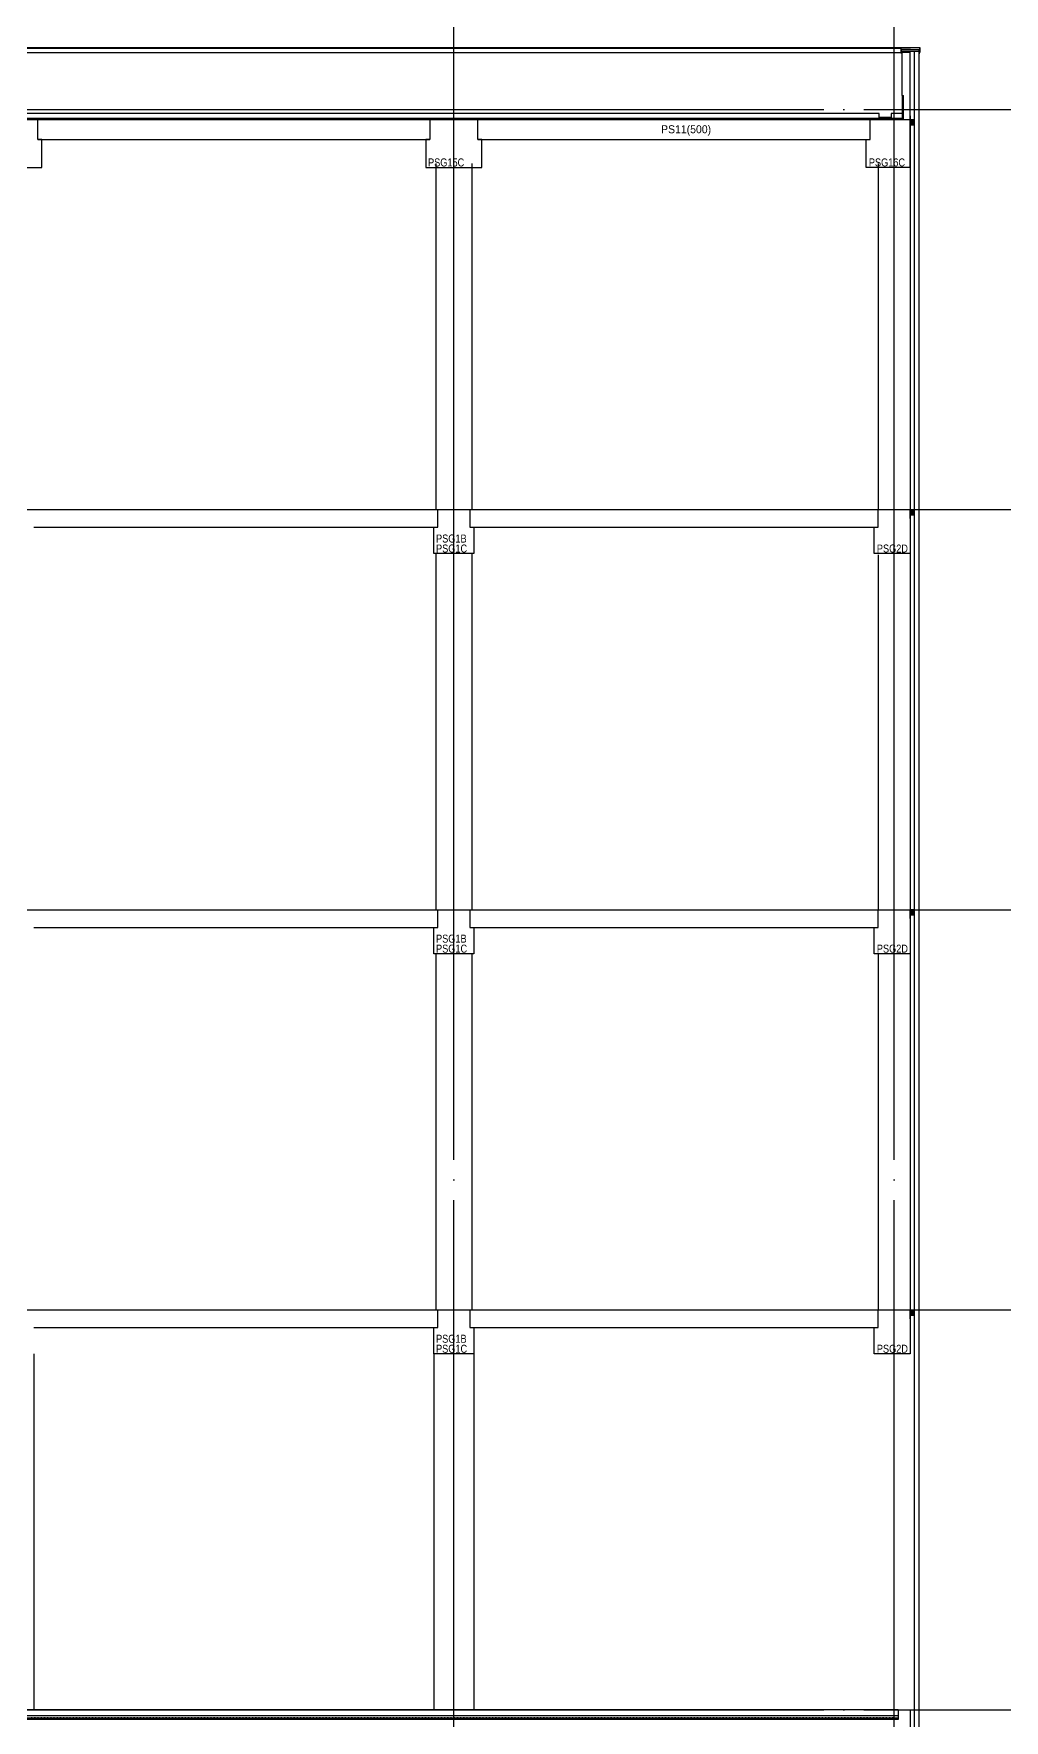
# Model space of a CAD drawing. Header units: millimetres. Extents: x 4754612 to 5801174, y 2368242 to 2777223.
# Drawn here: x 5095163 to 5119417, y 2577492 to 2619644 of the extents above; entities that cross this region are included whole.
import ezdxf
from ezdxf.enums import TextEntityAlignment as Align

# ---------------------------------------------------------------- set-up
doc = ezdxf.new("R2010")
doc.units = ezdxf.units.MM
doc.header["$LTSCALE"] = 1000
doc.linetypes.add('CEN', pattern=[6.2, 6, -0.1, 0, -0.1])
doc.linetypes.add('HIDDEN', pattern=[2, 1, -1])
doc.layers.get('DEFPOINTS').update_dxf_attribs({"color": 151})
for name, color, linetype in [('A-ELE-8', 8, 'Continuous'), ('A-FIN-4', 9, 'Continuous'), ('A-FIN-5', 8, 'Continuous'), ('A-HAT-251', 251, 'Continuous'), ('A-중심선', 10, 'CEN'), ('CON', 2, 'Continuous'), ('ELE-2', 4, 'Continuous'), ('ELE-3', 6, 'Continuous'), ('ELE06', 6, 'Continuous'), ('FIN-1', 9, 'Continuous'), ('HAT-252', 252, 'Continuous'), ('OHD', 7, 'Continuous'), ('PIR판넬', 4, 'Continuous'), ('Xref_SEC$0$A-STL', 6, 'Continuous'), ('판넬_PIR 우레탄', 4, 'Continuous')]:
    doc.layers.add(name, color=color, linetype=linetype)
doc.layers.add('Guide-line', color=151, linetype='Continuous', plot=False)
doc.styles.add('A.NARROW', font='ARIALN.TTF')
doc.styles.add('돋움', font='')
doc.styles.get('돋움').set_extended_font_data('Dotum')

# ---------------------------------------------------------------- blocks, each defined once
blk = doc.blocks.new('*U33')
at = {"layer": 'A-HAT-251'}
for points in [[(129751, 0), (129723, 0), (129711, 45), (129683, 45), (129671, 0)], [(129831, 0), (129803, 0), (129791, 45), (129763, 45), (129751, 0)], [(129911, 0), (129883, 0), (129871, 45), (129843, 45), (129831, 0)], [(129991, 0), (129963, 0), (129951, 45), (129923, 45), (129911, 0)], [(130071, 0), (130043, 0), (130031, 45), (130003, 45), (129991, 0)], [(130151, 0), (130123, 0), (130111, 45), (130083, 45), (130071, 0)], [(130231, 0), (130203, 0), (130191, 45), (130163, 45), (130151, 0)], [(130311, 0), (130283, 0), (130271, 45), (130243, 45), (130231, 0)], [(130391, 0), (130363, 0), (130351, 45), (130323, 45), (130311, 0)], [(130471, 0), (130443, 0), (130431, 45), (130403, 45), (130391, 0)], [(130551, 0), (130523, 0), (130511, 45), (130483, 45), (130471, 0)], [(130631, 0), (130603, 0), (130591, 45), (130563, 45), (130551, 0)], [(130711, 0), (130683, 0), (130671, 45), (130643, 45), (130631, 0)], [(130791, 0), (130763, 0), (130751, 45), (130723, 45), (130711, 0)], [(130871, 0), (130843, 0), (130831, 45), (130803, 45), (130791, 0)], [(130951, 0), (130923, 0), (130911, 45), (130883, 45), (130871, 0)], [(131031, 0), (131003, 0), (130991, 45), (130963, 45), (130951, 0)], [(131111, 0), (131083, 0), (131071, 45), (131043, 45), (131031, 0)], [(131191, 0), (131163, 0), (131151, 45), (131123, 45), (131111, 0)], [(131271, 0), (131243, 0), (131231, 45), (131203, 45), (131191, 0)], [(131351, 0), (131323, 0), (131311, 45), (131283, 45), (131271, 0)], [(131431, 0), (131403, 0), (131391, 45), (131363, 45), (131351, 0)], [(131511, 0), (131483, 0), (131471, 45), (131443, 45), (131431, 0)], [(131591, 0), (131563, 0), (131551, 45), (131523, 45), (131511, 0)], [(131671, 0), (131643, 0), (131631, 45), (131603, 45), (131591, 0)], [(131751, 0), (131723, 0), (131711, 45), (131683, 45), (131671, 0)], [(131831, 0), (131803, 0), (131791, 45), (131763, 45), (131751, 0)], [(131911, 0), (131883, 0), (131871, 45), (131843, 45), (131831, 0)], [(131991, 0), (131963, 0), (131951, 45), (131923, 45), (131911, 0)], [(132071, 0), (132043, 0), (132031, 45), (132003, 45), (131991, 0)], [(132151, 0), (132123, 0), (132111, 45), (132083, 45), (132071, 0)], [(132231, 0), (132203, 0), (132191, 45), (132163, 45), (132151, 0)], [(132311, 0), (132283, 0), (132271, 45), (132243, 45), (132231, 0)], [(132391, 0), (132363, 0), (132351, 45), (132323, 45), (132311, 0)], [(132471, 0), (132443, 0), (132431, 45), (132403, 45), (132391, 0)], [(132551, 0), (132523, 0), (132511, 45), (132483, 45), (132471, 0)], [(132631, 0), (132603, 0), (132591, 45), (132563, 45), (132551, 0)], [(132711, 0), (132683, 0), (132671, 45), (132643, 45), (132631, 0)], [(132791, 0), (132763, 0), (132751, 45), (132723, 45), (132711, 0)], [(132871, 0), (132843, 0), (132831, 45), (132803, 45), (132791, 0)], [(132951, 0), (132923, 0), (132911, 45), (132883, 45), (132871, 0)], [(133031, 0), (133003, 0), (132991, 45), (132963, 45), (132951, 0)], [(133111, 0), (133083, 0), (133071, 45), (133043, 45), (133031, 0)], [(133191, 0), (133163, 0), (133151, 45), (133123, 45), (133111, 0)], [(133271, 0), (133243, 0), (133231, 45), (133203, 45), (133191, 0)], [(133351, 0), (133323, 0), (133311, 45), (133283, 45), (133271, 0)], [(133431, 0), (133403, 0), (133391, 45), (133363, 45), (133351, 0)], [(133511, 0), (133483, 0), (133471, 45), (133443, 45), (133431, 0)], [(133591, 0), (133563, 0), (133551, 45), (133523, 45), (133511, 0)], [(133671, 0), (133643, 0), (133631, 45), (133603, 45), (133591, 0)], [(133751, 0), (133723, 0), (133711, 45), (133683, 45), (133671, 0)], [(133831, 0), (133803, 0), (133791, 45), (133763, 45), (133751, 0)], [(133911, 0), (133883, 0), (133871, 45), (133843, 45), (133831, 0)], [(133991, 0), (133963, 0), (133951, 45), (133923, 45), (133911, 0)], [(134071, 0), (134043, 0), (134031, 45), (134003, 45), (133991, 0)], [(134151, 0), (134123, 0), (134111, 45), (134083, 45), (134071, 0)], [(134231, 0), (134203, 0), (134191, 45), (134163, 45), (134151, 0)], [(134311, 0), (134283, 0), (134271, 45), (134243, 45), (134231, 0)], [(134391, 0), (134363, 0), (134351, 45), (134323, 45), (134311, 0)], [(134471, 0), (134443, 0), (134431, 45), (134403, 45), (134391, 0)], [(134551, 0), (134523, 0), (134511, 45), (134483, 45), (134471, 0)], [(134631, 0), (134603, 0), (134591, 45), (134563, 45), (134551, 0)], [(134711, 0), (134683, 0), (134671, 45), (134643, 45), (134631, 0)], [(134791, 0), (134763, 0), (134751, 45), (134723, 45), (134711, 0)], [(134871, 0), (134843, 0), (134831, 45), (134803, 45), (134791, 0)], [(134951, 0), (134923, 0), (134911, 45), (134883, 45), (134871, 0)], [(135031, 0), (135003, 0), (134991, 45), (134963, 45), (134951, 0)], [(135111, 0), (135083, 0), (135071, 45), (135043, 45), (135031, 0)], [(135191, 0), (135163, 0), (135151, 45), (135123, 45), (135111, 0)], [(135271, 0), (135243, 0), (135231, 45), (135203, 45), (135191, 0)], [(135351, 0), (135323, 0), (135311, 45), (135283, 45), (135271, 0)], [(135431, 0), (135403, 0), (135391, 45), (135363, 45), (135351, 0)], [(135511, 0), (135483, 0), (135471, 45), (135443, 45), (135431, 0)], [(135591, 0), (135563, 0), (135551, 45), (135523, 45), (135511, 0)], [(135671, 0), (135643, 0), (135631, 45), (135603, 45), (135591, 0)], [(135751, 0), (135723, 0), (135711, 45), (135683, 45), (135671, 0)], [(135831, 0), (135803, 0), (135791, 45), (135763, 45), (135751, 0)], [(135911, 0), (135883, 0), (135871, 45), (135843, 45), (135831, 0)], [(135991, 0), (135963, 0), (135951, 45), (135923, 45), (135911, 0)], [(136071, 0), (136043, 0), (136031, 45), (136003, 45), (135991, 0)], [(136151, 0), (136123, 0), (136111, 45), (136083, 45), (136071, 0)], [(136231, 0), (136203, 0), (136191, 45), (136163, 45), (136151, 0)], [(136311, 0), (136283, 0), (136271, 45), (136243, 45), (136231, 0)], [(136391, 0), (136363, 0), (136351, 45), (136323, 45), (136311, 0)], [(136471, 0), (136443, 0), (136431, 45), (136403, 45), (136391, 0)], [(136551, 0), (136523, 0), (136511, 45), (136483, 45), (136471, 0)], [(136631, 0), (136603, 0), (136591, 45), (136563, 45), (136551, 0)], [(136711, 0), (136683, 0), (136671, 45), (136643, 45), (136631, 0)], [(136791, 0), (136763, 0), (136751, 45), (136723, 45), (136711, 0)], [(136871, 0), (136843, 0), (136831, 45), (136803, 45), (136791, 0)], [(136951, 0), (136923, 0), (136911, 45), (136883, 45), (136871, 0)], [(137031, 0), (137003, 0), (136991, 45), (136963, 45), (136951, 0)], [(137111, 0), (137083, 0), (137071, 45), (137043, 45), (137031, 0)], [(137191, 0), (137163, 0), (137151, 45), (137123, 45), (137111, 0)], [(137271, 0), (137243, 0), (137231, 45), (137203, 45), (137191, 0)], [(137351, 0), (137323, 0), (137311, 45), (137283, 45), (137271, 0)], [(137431, 0), (137403, 0), (137391, 45), (137363, 45), (137351, 0)], [(137511, 0), (137483, 0), (137471, 45), (137443, 45), (137431, 0)], [(137591, 0), (137563, 0), (137551, 45), (137523, 45), (137511, 0)], [(137671, 0), (137643, 0), (137631, 45), (137603, 45), (137591, 0)], [(137751, 0), (137723, 0), (137711, 45), (137683, 45), (137671, 0)], [(137831, 0), (137803, 0), (137791, 45), (137763, 45), (137751, 0)], [(137911, 0), (137883, 0), (137871, 45), (137843, 45), (137831, 0)], [(137991, 0), (137963, 0), (137951, 45), (137923, 45), (137911, 0)], [(138071, 0), (138043, 0), (138031, 45), (138003, 45), (137991, 0)], [(138151, 0), (138123, 0), (138111, 45), (138083, 45), (138071, 0)], [(138231, 0), (138203, 0), (138191, 45), (138163, 45), (138151, 0)], [(138311, 0), (138283, 0), (138271, 45), (138243, 45), (138231, 0)], [(138391, 0), (138363, 0), (138351, 45), (138323, 45), (138311, 0)], [(138471, 0), (138443, 0), (138431, 45), (138403, 45), (138391, 0)], [(138551, 0), (138523, 0), (138511, 45), (138483, 45), (138471, 0)], [(138631, 0), (138603, 0), (138591, 45), (138563, 45), (138551, 0)], [(138711, 0), (138683, 0), (138671, 45), (138643, 45), (138631, 0)], [(138791, 0), (138763, 0), (138751, 45), (138723, 45), (138711, 0)], [(138871, 0), (138843, 0), (138831, 45), (138803, 45), (138791, 0)], [(138951, 0), (138923, 0), (138911, 45), (138883, 45), (138871, 0)], [(139031, 0), (139003, 0), (138991, 45), (138963, 45), (138951, 0)], [(139111, 0), (139083, 0), (139071, 45), (139043, 45), (139031, 0)], [(139191, 0), (139163, 0), (139151, 45), (139123, 45), (139111, 0)], [(139271, 0), (139243, 0), (139231, 45), (139203, 45), (139191, 0)], [(139351, 0), (139323, 0), (139311, 45), (139283, 45), (139271, 0)], [(139431, 0), (139403, 0), (139391, 45), (139363, 45), (139351, 0)], [(139511, 0), (139483, 0), (139471, 45), (139443, 45), (139431, 0)], [(139591, 0), (139563, 0), (139551, 45), (139523, 45), (139511, 0)], [(139671, 0), (139643, 0), (139631, 45), (139603, 45), (139591, 0)], [(139751, 0), (139723, 0), (139711, 45), (139683, 45), (139671, 0)], [(139831, 0), (139803, 0), (139791, 45), (139763, 45), (139751, 0)], [(139911, 0), (139883, 0), (139871, 45), (139843, 45), (139831, 0)], [(139991, 0), (139963, 0), (139951, 45), (139923, 45), (139911, 0)], [(140071, 0), (140043, 0), (140031, 45), (140003, 45), (139991, 0)], [(140151, 0), (140123, 0), (140111, 45), (140083, 45), (140071, 0)], [(140231, 0), (140203, 0), (140191, 45), (140163, 45), (140151, 0)], [(140311, 0), (140283, 0), (140271, 45), (140243, 45), (140231, 0)], [(140391, 0), (140363, 0), (140351, 45), (140323, 45), (140311, 0)], [(140471, 0), (140443, 0), (140431, 45), (140403, 45), (140391, 0)], [(140551, 0), (140523, 0), (140511, 45), (140483, 45), (140471, 0)], [(140631, 0), (140603, 0), (140591, 45), (140563, 45), (140551, 0)], [(140711, 0), (140683, 0), (140671, 45), (140643, 45), (140631, 0)], [(140791, 0), (140763, 0), (140751, 45), (140723, 45), (140711, 0)], [(140871, 0), (140843, 0), (140831, 45), (140803, 45), (140791, 0)], [(140951, 0), (140923, 0), (140911, 45), (140883, 45), (140871, 0)], [(141031, 0), (141003, 0), (140991, 45), (140963, 45), (140951, 0)], [(141111, 0), (141083, 0), (141071, 45), (141043, 45), (141031, 0)], [(141191, 0), (141163, 0), (141151, 45), (141123, 45), (141111, 0)], [(141271, 0), (141243, 0), (141231, 45), (141203, 45), (141191, 0)], [(141351, 0), (141323, 0), (141311, 45), (141283, 45), (141271, 0)], [(141431, 0), (141403, 0), (141391, 45), (141363, 45), (141351, 0)], [(141511, 0), (141483, 0), (141471, 45), (141443, 45), (141431, 0)], [(141591, 0), (141563, 0), (141551, 45), (141523, 45), (141511, 0)], [(141671, 0), (141643, 0), (141631, 45), (141603, 45), (141591, 0)], [(141751, 0), (141723, 0), (141711, 45), (141683, 45), (141671, 0)], [(141831, 0), (141803, 0), (141791, 45), (141763, 45), (141751, 0)], [(141911, 0), (141883, 0), (141871, 45), (141843, 45), (141831, 0)], [(141991, 0), (141963, 0), (141951, 45), (141923, 45), (141911, 0)], [(142071, 0), (142043, 0), (142031, 45), (142003, 45), (141991, 0)], [(142151, 0), (142123, 0), (142111, 45), (142083, 45), (142071, 0)], [(142231, 0), (142203, 0), (142191, 45), (142163, 45), (142151, 0)], [(142311, 0), (142283, 0), (142271, 45), (142243, 45), (142231, 0)], [(142391, 0), (142363, 0), (142351, 45), (142323, 45), (142311, 0)], [(142471, 0), (142443, 0), (142431, 45), (142403, 45), (142391, 0)], [(142551, 0), (142523, 0), (142511, 45), (142483, 45), (142471, 0)], [(142631, 0), (142603, 0), (142591, 45), (142563, 45), (142551, 0)], [(142711, 0), (142683, 0), (142671, 45), (142643, 45), (142631, 0)], [(142791, 0), (142763, 0), (142751, 45), (142723, 45), (142711, 0)], [(142871, 0), (142843, 0), (142831, 45), (142803, 45), (142791, 0)], [(142951, 0), (142923, 0), (142911, 45), (142883, 45), (142871, 0)], [(143031, 0), (143003, 0), (142991, 45), (142963, 45), (142951, 0)], [(143111, 0), (143083, 0), (143071, 45), (143043, 45), (143031, 0)], [(143191, 0), (143163, 0), (143151, 45), (143123, 45), (143111, 0)], [(143271, 0), (143243, 0), (143231, 45), (143203, 45), (143191, 0)], [(143351, 0), (143323, 0), (143311, 45), (143283, 45), (143271, 0)], [(143431, 0), (143403, 0), (143391, 45), (143363, 45), (143351, 0)], [(143511, 0), (143483, 0), (143471, 45), (143443, 45), (143431, 0)], [(143591, 0), (143563, 0), (143551, 45), (143523, 45), (143511, 0)], [(143671, 0), (143643, 0), (143631, 45), (143603, 45), (143591, 0)], [(143751, 0), (143723, 0), (143711, 45), (143683, 45), (143671, 0)], [(143831, 0), (143803, 0), (143791, 45), (143763, 45), (143751, 0)], [(143911, 0), (143883, 0), (143871, 45), (143843, 45), (143831, 0)], [(143991, 0), (143963, 0), (143951, 45), (143923, 45), (143911, 0)], [(144071, 0), (144043, 0), (144031, 45), (144003, 45), (143991, 0)], [(144151, 0), (144123, 0), (144111, 45), (144083, 45), (144071, 0)], [(144231, 0), (144203, 0), (144191, 45), (144163, 45), (144151, 0)], [(144311, 0), (144283, 0), (144271, 45), (144243, 45), (144231, 0)], [(144391, 0), (144363, 0), (144351, 45), (144323, 45), (144311, 0)], [(144471, 0), (144443, 0), (144431, 45), (144403, 45), (144391, 0)], [(144551, 0), (144523, 0), (144511, 45), (144483, 45), (144471, 0)], [(144631, 0), (144603, 0), (144591, 45), (144563, 45), (144551, 0)], [(144711, 0), (144683, 0), (144671, 45), (144643, 45), (144631, 0)], [(144791, 0), (144763, 0), (144751, 45), (144723, 45), (144711, 0)], [(144871, 0), (144843, 0), (144831, 45), (144803, 45), (144791, 0)], [(144951, 0), (144923, 0), (144911, 45), (144883, 45), (144871, 0)], [(145031, 0), (145003, 0), (144991, 45), (144963, 45), (144951, 0)], [(145111, 0), (145083, 0), (145071, 45), (145043, 45), (145031, 0)], [(145191, 0), (145163, 0), (145151, 45), (145123, 45), (145111, 0)], [(145271, 0), (145243, 0), (145231, 45), (145203, 45), (145191, 0)], [(145351, 0), (145323, 0), (145311, 45), (145283, 45), (145271, 0)], [(145431, 0), (145403, 0), (145391, 45), (145363, 45), (145351, 0)], [(145511, 0), (145483, 0), (145471, 45), (145443, 45), (145431, 0)], [(145591, 0), (145563, 0), (145551, 45), (145523, 45), (145511, 0)], [(145671, 0), (145643, 0), (145631, 45), (145603, 45), (145591, 0)], [(145751, 0), (145723, 0), (145711, 45), (145683, 45), (145671, 0)], [(145831, 0), (145803, 0), (145791, 45), (145763, 45), (145751, 0)], [(145911, 0), (145883, 0), (145871, 45), (145843, 45), (145831, 0)], [(145991, 0), (145963, 0), (145951, 45), (145923, 45), (145911, 0)], [(146071, 0), (146043, 0), (146031, 45), (146003, 45), (145991, 0)], [(146151, 0), (146123, 0), (146111, 45), (146083, 45), (146071, 0)], [(146231, 0), (146203, 0), (146191, 45), (146163, 45), (146151, 0)], [(146311, 0), (146283, 0), (146271, 45), (146243, 45), (146231, 0)], [(146391, 0), (146363, 0), (146351, 45), (146323, 45), (146311, 0)], [(146471, 0), (146443, 0), (146431, 45), (146403, 45), (146391, 0)], [(146551, 0), (146523, 0), (146511, 45), (146483, 45), (146471, 0)], [(146631, 0), (146603, 0), (146591, 45), (146563, 45), (146551, 0)], [(146711, 0), (146683, 0), (146671, 45), (146643, 45), (146631, 0)], [(146791, 0), (146763, 0), (146751, 45), (146723, 45), (146711, 0)], [(146871, 0), (146843, 0), (146831, 45), (146803, 45), (146791, 0)], [(146951, 0), (146923, 0), (146911, 45), (146883, 45), (146871, 0)], [(147031, 0), (147003, 0), (146991, 45), (146963, 45), (146951, 0)], [(147111, 0), (147083, 0), (147071, 45), (147043, 45), (147031, 0)], [(147191, 0), (147163, 0), (147151, 45), (147123, 45), (147111, 0)], [(147271, 0), (147243, 0), (147231, 45), (147203, 45), (147191, 0)], [(147351, 0), (147323, 0), (147311, 45), (147283, 45), (147271, 0)], [(147431, 0), (147403, 0), (147391, 45), (147363, 45), (147351, 0)], [(147511, 0), (147483, 0), (147471, 45), (147443, 45), (147431, 0)], [(147591, 0), (147563, 0), (147551, 45), (147523, 45), (147511, 0)], [(147671, 0), (147643, 0), (147631, 45), (147603, 45), (147591, 0)], [(147751, 0), (147723, 0), (147711, 45), (147683, 45), (147671, 0)], [(147831, 0), (147803, 0), (147791, 45), (147763, 45), (147751, 0)], [(147911, 0), (147883, 0), (147871, 45), (147843, 45), (147831, 0)], [(147991, 0), (147963, 0), (147951, 45), (147923, 45), (147911, 0)], [(148071, 0), (148043, 0), (148031, 45), (148003, 45), (147991, 0)], [(148151, 0), (148123, 0), (148111, 45), (148083, 45), (148071, 0)], [(148231, 0), (148203, 0), (148191, 45), (148163, 45), (148151, 0)], [(148311, 0), (148283, 0), (148271, 45), (148243, 45), (148231, 0)], [(148391, 0), (148363, 0), (148351, 45), (148323, 45), (148311, 0)], [(148471, 0), (148443, 0), (148431, 45), (148403, 45), (148391, 0)], [(148551, 0), (148523, 0), (148511, 45), (148483, 45), (148471, 0)], [(148631, 0), (148603, 0), (148591, 45), (148563, 45), (148551, 0)], [(148711, 0), (148683, 0), (148671, 45), (148643, 45), (148631, 0)], [(148791, 0), (148763, 0), (148751, 45), (148723, 45), (148711, 0)], [(148871, 0), (148843, 0), (148831, 45), (148803, 45), (148791, 0)], [(148951, 0), (148923, 0), (148911, 45), (148883, 45), (148871, 0)], [(149031, 0), (149003, 0), (148991, 45), (148963, 45), (148951, 0)], [(149111, 0), (149083, 0), (149071, 45), (149043, 45), (149031, 0)], [(149191, 0), (149163, 0), (149151, 45), (149123, 45), (149111, 0)], [(149271, 0), (149243, 0), (149231, 45), (149203, 45), (149191, 0)], [(149351, 0), (149323, 0), (149311, 45), (149283, 45), (149271, 0)], [(149431, 0), (149403, 0), (149391, 45), (149363, 45), (149351, 0)], [(149511, 0), (149483, 0), (149471, 45), (149443, 45), (149431, 0)], [(149591, 0), (149563, 0), (149551, 45), (149523, 45), (149511, 0)], [(149671, 0), (149643, 0), (149631, 45), (149603, 45), (149591, 0)], [(149751, 0), (149723, 0), (149711, 45), (149683, 45), (149671, 0)], [(149831, 0), (149803, 0), (149791, 45), (149763, 45), (149751, 0)], [(149911, 0), (149883, 0), (149871, 45), (149843, 45), (149831, 0)], [(149991, 0), (149963, 0), (149951, 45), (149923, 45), (149911, 0)], [(150071, 0), (150043, 0), (150031, 45), (150003, 45), (149991, 0)], [(150151, 0), (150123, 0), (150111, 45), (150083, 45), (150071, 0)], [(150231, 0), (150203, 0), (150191, 45), (150163, 45), (150151, 0)], [(150311, 0), (150283, 0), (150271, 45), (150243, 45), (150231, 0)], [(150391, 0), (150363, 0), (150351, 45), (150323, 45), (150311, 0)], [(150471, 0), (150443, 0), (150431, 45), (150403, 45), (150391, 0)], [(150551, 0), (150523, 0), (150511, 45), (150483, 45), (150471, 0)], [(150631, 0), (150603, 0), (150591, 45), (150563, 45), (150551, 0)], [(150711, 0), (150683, 0), (150671, 45), (150643, 45), (150631, 0)], [(150791, 0), (150763, 0), (150751, 45), (150723, 45), (150711, 0)], [(150871, 0), (150843, 0), (150831, 45), (150803, 45), (150791, 0)], [(150951, 0), (150923, 0), (150911, 45), (150883, 45), (150871, 0)], [(151031, 0), (151003, 0), (150991, 45), (150963, 45), (150951, 0)], [(151111, 0), (151083, 0), (151071, 45), (151043, 45), (151031, 0)], [(151191, 0), (151163, 0), (151151, 45), (151123, 45), (151111, 0)], [(151271, 0), (151243, 0), (151231, 45), (151203, 45), (151191, 0)]]:
    blk.add_lwpolyline(points, dxfattribs=at)
blk = doc.blocks.new('A$C66B36A6D')
at = {"layer": 'CON'}
blk.add_lwpolyline([(-15, -1200), (-1100, -1200), (-1100, -500), (-1000, -500), (-1000, 0), (0, 0), (0, -1200)], close=True, dxfattribs=at)
at = {"layer": 'DEFPOINTS', "style": 'A.NARROW'}
blk.add_text('PSG16C', height=200, dxfattribs=at).set_placement((-1030, -1072, 0), align=Align.MIDDLE_LEFT)
blk = doc.blocks.new('zw$CF19')
at = {"layer": 'CON'}
blk.add_lwpolyline([(-500, -1100), (-500, -440), (-400, -440), (-400, 0), (400, 0), (400, -440), (500, -440), (500, -1100)], close=True, dxfattribs=at)
at = {"layer": 'DEFPOINTS', "style": 'A.NARROW'}
for s, p in [('PSG1B', (-446, -722, 0)), ('PSG1C', (-446, -972, 0))]:
    blk.add_text(s, height=200, dxfattribs=at).set_placement(p, align=Align.MIDDLE_LEFT)
blk = doc.blocks.new('zw$4221')
at = {"layer": 'CON'}
blk.add_lwpolyline([(-700, -500), (-700, -1200), (700, -1200), (700, -500), (600, -500), (600, 0), (-600, 0), (-600, -500)], close=True, dxfattribs=at)
at = {"layer": 'DEFPOINTS', "style": 'A.NARROW'}
blk.add_text('PSG15C', height=200, dxfattribs=at).set_placement((-646, -1072, 0), align=Align.MIDDLE_LEFT)
blk = doc.blocks.new('A$C28807383')
at = {"layer": 'CON'}
blk.add_lwpolyline([(-15, -1100), (-900, -1100), (-900, -440), (-800, -440), (-800, 0), (0, 0), (0, -1100)], close=True, dxfattribs=at)
at = {"layer": 'DEFPOINTS', "style": 'A.NARROW'}
blk.add_text('PSG2D', height=200, dxfattribs=at).set_placement((-830, -972, 0), align=Align.MIDDLE_LEFT)

msp = doc.modelspace()

# ---------------------------------------------------------------- hatches: boundary and pattern name
at = {"layer": 'HAT-252'}
h = msp.add_hatch(dxfattribs=at)
h.set_pattern_fill('CORK', color=256, scale=2.4, style=0)
h.set_pattern_definition([(0, (598744.946, -701457.3366), (0, 7.62), []), (135, (598748.756, -701461.147), (-15.24000658, -15.24000658), [10.776312, -10.776312]), (135, (598750.66, -701461.147), (-15.24000658, -15.24000658), [10.776312, -10.776312]), (135, (598752.566, -701461.147), (-15.24000658, -15.24000658), [10.776312, -10.776312])])
h.paths.add_polyline_path([(5117063.3, 2617499.621), (5117163.3, 2617499.621), (5117163.3, 2617374.621), (5117063.3, 2617374.621)])
h = msp.add_hatch(dxfattribs=at)
h.set_pattern_fill('CORK', color=256, scale=2.4, style=0)
h.set_pattern_definition([(0, (598744.946, -711207.3365), (0, 7.62), []), (135, (598748.756, -711211.146), (-15.24000658, -15.24000658), [10.776312, -10.776312]), (135, (598750.661, -711211.146), (-15.24000658, -15.24000658), [10.776312, -10.776312]), (135, (598752.566, -711211.146), (-15.24000658, -15.24000658), [10.776312, -10.776312])])
h.paths.add_polyline_path([(5117063.3, 2607749.621), (5117163.3, 2607749.621), (5117163.3, 2607624.621), (5117063.3, 2607624.621)])
h = msp.add_hatch(dxfattribs=at)
h.set_pattern_fill('CORK', color=256, scale=2.4, style=0)
h.set_pattern_definition([(0, (598744.946, -721207.3365), (0, 7.62), []), (135, (598748.756, -721211.146), (-15.24000658, -15.24000658), [10.776312, -10.776312]), (135, (598750.661, -721211.146), (-15.24000658, -15.24000658), [10.776312, -10.776312]), (135, (598752.566, -721211.146), (-15.24000658, -15.24000658), [10.776312, -10.776312])])
h.paths.add_polyline_path([(5117063.3, 2597749.621), (5117163.3, 2597749.621), (5117163.3, 2597624.621), (5117063.3, 2597624.621)])
h = msp.add_hatch(dxfattribs=at)
h.set_pattern_fill('CORK', color=256, scale=2.4, style=0)
h.set_pattern_definition([(0, (598744.946, -731207.3365), (0, 7.62), []), (135, (598748.756, -731211.146), (-15.24000658, -15.24000658), [10.776312, -10.776312]), (135, (598750.661, -731211.146), (-15.24000658, -15.24000658), [10.776312, -10.776312]), (135, (598752.566, -731211.146), (-15.24000658, -15.24000658), [10.776312, -10.776312])])
h.paths.add_polyline_path([(5117063.3, 2587749.621), (5117163.3, 2587749.621), (5117163.3, 2587624.621), (5117063.3, 2587624.621)])

# ---------------------------------------------------------------- linework, layer by layer
at = {"layer": 'A-ELE-8'}
for p, q in [((5105213.3, 2616399.621), (5105213.3, 2607749.621)), ((5106113.3, 2616399.621), (5106113.3, 2607749.621)), ((5116263.3, 2616399.621), (5116263.3, 2607749.621)), ((5106163.3, 2607299.621), (5106163.3, 2607299.621)), ((5105213.3, 2606649.621), (5105213.3, 2597749.621)), ((5106113.3, 2606649.621), (5106113.3, 2597749.621)), ((5116263.3, 2606622.839), (5116263.3, 2597749.621)), ((5105213.3, 2596649.621), (5105213.3, 2587749.621)), ((5106113.3, 2596649.621), (5106113.3, 2587749.621)), ((5116263.3, 2596649.621), (5116263.3, 2587749.621)), ((5095163.3, 2586649.621), (5095163.3, 2577749.621)), ((5105163.3, 2586649.621), (5105163.3, 2577749.621)), ((5106163.3, 2586649.621), (5106163.3, 2577749.621))]:
    msp.add_line(p, q, dxfattribs=at)
at = {"layer": 'A-FIN-4'}
for p, q in [((5116863.301, 2618099.621), (5116863.301, 2617529.621)), ((5116293.3, 2617649.621), (4952163.3, 2617649.621)), ((5116863.301, 2617529.621), (4952163.3, 2617529.621)), ((5116293.3, 2617549.621), (5116293.3, 2617649.621)), ((5116593.3, 2617549.621), (5116293.3, 2617549.621)), ((5116863.301, 2617649.621), (5116593.3, 2617649.621)), ((5116593.3, 2617649.621), (5116593.3, 2617549.621))]:
    msp.add_line(p, q, dxfattribs=at)
at = {"layer": 'A-FIN-5', "linetype": 'HIDDEN', "ltscale": 0.1}
for p, q in [((5116883.301, 2617519.061), (5116883.301, 2618099.621)), ((5116873.861, 2617509.621), (4952163.3, 2617509.621))]:
    msp.add_line(p, q, dxfattribs=at)
at = {"layer": 'A-FIN-5', "linetype": 'HIDDEN'}
msp.add_line((5116883.301, 2617519.061), (5116873.861, 2617509.621), dxfattribs=at)
at = {"layer": 'A-중심선', "ltscale": 5}
for p, q in [((5105663.3, 2560495.412), (5105663.3, 2645427.791)), ((5116663.3, 2560495.412), (5116663.3, 2645427.791)), ((4867905.529, 2617749.621), (5176073.3, 2617749.621)), ((4867905.529, 2607749.621), (5176073.3, 2607749.621)), ((4867905.529, 2597749.621), (5176073.3, 2597749.621)), ((4867905.529, 2587749.621), (5176073.3, 2587749.621)), ((4867905.529, 2577749.621), (5176073.3, 2577749.621))]:
    msp.add_line(p, q, dxfattribs=at)
at = {"layer": 'CON'}
for p, q in [((5116863.301, 2618099.621), (5116863.301, 2619179.621)), ((5116863.301, 2619179.621), (5117063.301, 2619179.621)), ((5117063.301, 2616299.621), (5117063.301, 2619179.621)), ((5116863.301, 2618099.621), (5116903.301, 2618099.621)), ((5116903.301, 2617499.621), (5116903.301, 2618099.621)), ((4963263.3, 2617499.621), (5116063.3, 2617499.621)), ((5095263.3, 2616999.621), (5105063.3, 2616999.621)), ((5106263.3, 2616999.621), (5116063.3, 2616999.621)), ((4907563.3, 2607749.621), (5116763.3, 2607749.621)), ((5095163.3, 2607309.621), (5105163.3, 2607309.621)), ((5106163.3, 2607309.621), (5116163.3, 2607309.583)), ((4907563.3, 2597749.621), (5116763.3, 2597749.621)), ((5095163.3, 2597309.621), (5105163.3, 2597309.621)), ((5106163.3, 2597309.621), (5116163.3, 2597309.621)), ((4907563.3, 2587749.621), (5116763.3, 2587749.621)), ((5095163.3, 2587309.621), (5105163.3, 2587309.621)), ((5106163.3, 2587309.621), (5116163.3, 2587309.621)), ((5116763.3, 2577749.621), (5116763.3, 2577509.621)), ((5116763.3, 2577749.621), (5117063.3, 2577749.621)), ((5117063.3, 2577749.621), (5117063.3, 2575464.621)), ((5116763.3, 2577509.621), (4908363.3, 2577509.621))]:
    msp.add_line(p, q, dxfattribs=at)
at = {"layer": 'ELE-2'}
for p, q in [((5116763.3, 2577749.621), (4908363.3, 2577749.621)), ((4908363.3, 2577614.621), (5116763.3, 2577614.621)), ((4908363.3, 2577554.621), (5116763.3, 2577554.621))]:
    msp.add_line(p, q, dxfattribs=at)
at = {"layer": 'ELE-3'}
for p, q in [((5117063.3, 2617595.622), (5117063.3, 2617499.621)), ((5117067.14, 2617595.622), (5117063.3, 2617595.622)), ((5117063.3, 2617499.621), (5117163.3, 2617499.621)), ((5117063.3, 2617374.621), (5117163.3, 2617374.621)), ((5117063.3, 2617278.621), (5117063.3, 2617374.621)), ((5117067.14, 2617278.621), (5117063.3, 2617278.621)), ((5117067.14, 2617595.622), (5117067.14, 2617503.461)), ((5117067.14, 2617503.461), (5117163.3, 2617503.461)), ((5117067.14, 2617370.781), (5117163.3, 2617370.781)), ((5117067.14, 2617278.621), (5117067.14, 2617370.781)), ((5117163.3, 2617499.621), (5117163.3, 2617503.461)), ((5117163.3, 2617374.621), (5117163.3, 2617370.781)), ((5117063.3, 2607845.622), (5117063.3, 2607749.621)), ((5117067.14, 2607845.622), (5117063.3, 2607845.622)), ((5117063.3, 2607749.621), (5117163.3, 2607749.621)), ((5117063.3, 2607624.621), (5117163.3, 2607624.621)), ((5117063.3, 2607528.621), (5117063.3, 2607624.621)), ((5117067.14, 2607845.622), (5117067.14, 2607753.461)), ((5117067.14, 2607753.461), (5117163.3, 2607753.461)), ((5117067.14, 2607620.781), (5117163.3, 2607620.781)), ((5117067.14, 2607528.621), (5117067.14, 2607620.781)), ((5117163.3, 2607749.621), (5117163.3, 2607753.461)), ((5117163.3, 2607624.621), (5117163.3, 2607620.781)), ((5117067.14, 2607528.621), (5117063.3, 2607528.621)), ((5117063.3, 2597845.622), (5117063.3, 2597749.621)), ((5117067.14, 2597845.622), (5117063.3, 2597845.622)), ((5117067.14, 2597845.622), (5117067.14, 2597753.461)), ((5117063.3, 2597749.621), (5117163.3, 2597749.621)), ((5117063.3, 2597624.621), (5117163.3, 2597624.621)), ((5117063.3, 2597528.621), (5117063.3, 2597624.621)), ((5117067.14, 2597528.621), (5117063.3, 2597528.621)), ((5117067.14, 2597753.461), (5117163.3, 2597753.461)), ((5117067.14, 2597620.781), (5117163.3, 2597620.781)), ((5117067.14, 2597528.621), (5117067.14, 2597620.781)), ((5117163.3, 2597749.621), (5117163.3, 2597753.461)), ((5117163.3, 2597624.621), (5117163.3, 2597620.781)), ((5117063.3, 2587845.622), (5117063.3, 2587749.621)), ((5117067.14, 2587845.622), (5117063.3, 2587845.622)), ((5117063.3, 2587749.621), (5117163.3, 2587749.621)), ((5117067.14, 2587845.622), (5117067.14, 2587753.461)), ((5117067.14, 2587753.461), (5117163.3, 2587753.461)), ((5117163.3, 2587749.621), (5117163.3, 2587753.461)), ((5117063.3, 2587624.621), (5117163.3, 2587624.621)), ((5117063.3, 2587528.621), (5117063.3, 2587624.621)), ((5117067.14, 2587528.621), (5117063.3, 2587528.621)), ((5117067.14, 2587620.781), (5117163.3, 2587620.781)), ((5117067.14, 2587528.621), (5117067.14, 2587620.781)), ((5117163.3, 2587624.621), (5117163.3, 2587620.781))]:
    msp.add_line(p, q, dxfattribs=at)
at = {"layer": 'FIN-1'}
for p, q in [((5117311.81, 2619294.621), (4952288.301, 2619294.621)), ((5116829.332, 2619277.966), (4952288.301, 2619277.966)), ((5116829.332, 2619169.048), (4952288.301, 2619169.048))]:
    msp.add_line(p, q, dxfattribs=at)
for points in [[(5117063.3, 2617499.621), (5117163.3, 2617499.621), (5117163.3, 2617374.621), (5117063.3, 2617374.621)], [(5117063.3, 2607749.621), (5117163.3, 2607749.621), (5117163.3, 2607624.621), (5117063.3, 2607624.621)], [(5117063.3, 2597749.621), (5117163.3, 2597749.621), (5117163.3, 2597624.621), (5117063.3, 2597624.621)], [(5117063.3, 2587749.621), (5117163.3, 2587749.621), (5117163.3, 2587624.621), (5117063.3, 2587624.621)]]:
    msp.add_lwpolyline(points, close=True, dxfattribs=at)
at = {"layer": 'OHD', "color": 8, "ltscale": 100}
for p, q in [((5117063.3, 2616399.621), (5117063.3, 2607749.621)), ((5117063.3, 2606649.621), (5117063.3, 2597749.621)), ((5117063.3, 2596649.621), (5117063.3, 2587749.621))]:
    msp.add_line(p, q, dxfattribs=at)
at = {"layer": 'PIR판넬'}
msp.add_lwpolyline([(5117163.3, 2619199.621), (5117163.3, 2576764.621), (5117288.3, 2576764.621), (5117288.3, 2619249.621)], dxfattribs=at)
at = {"layer": 'Xref_SEC$0$A-STL'}
for p, q in [((5117311.81, 2619294.621), (5116829.332, 2619277.966)), ((5116829.332, 2619277.966), (5116829.332, 2619169.048)), ((5116829.332, 2619169.048), (5116858.501, 2619169.048)), ((5117309.41, 2619292.123), (5116831.732, 2619275.661)), ((5116831.732, 2619275.661), (5116831.732, 2619171.448)), ((5116831.732, 2619171.448), (5116860.901, 2619171.448)), ((5116858.501, 2619169.048), (5116858.501, 2619134.916)), ((5116860.901, 2619171.448), (5116860.901, 2619134.916)), ((5116863.301, 2619149.916), (5116860.901, 2619149.916)), ((5116863.301, 2619134.916), (5116863.301, 2619149.916)), ((5117290.7, 2619161.693), (5117288.3, 2619161.693)), ((5117288.3, 2619161.693), (5117288.3, 2619146.693)), ((5117290.7, 2619182.021), (5117309.41, 2619182.021)), ((5117290.7, 2619146.693), (5117290.7, 2619182.021)), ((5117293.1, 2619179.621), (5117311.81, 2619179.621)), ((5117293.1, 2619146.693), (5117293.1, 2619179.621)), ((5117309.41, 2619182.021), (5117309.41, 2619292.123)), ((5117311.81, 2619179.621), (5117311.81, 2619294.621))]:
    msp.add_line(p, q, dxfattribs=at)
for centre in [(5116860.901, 2619134.916), (5117290.7, 2619146.693)]:
    msp.add_arc(centre, 2.4, 180, 0, dxfattribs=at)
at = {"layer": '판넬_PIR 우레탄'}
for p, q in [((5116853.301, 2619199.621), (5116853.301, 2619249.621)), ((5116853.301, 2619249.621), (5117288.3, 2619249.621)), ((5117288.3, 2619199.621), (5116853.301, 2619199.621))]:
    msp.add_line(p, q, dxfattribs=at)

# ---------------------------------------------------------------- block references
at = {"layer": 'CON'}
for name, p in [('zw$4221', (5094663.3, 2617499.621)), ('zw$4221', (5105663.3, 2617499.621)), ('A$C66B36A6D', (5117063.3, 2617499.621)), ('zw$CF19', (5105663.3, 2607749.621)), ('A$C28807383', (5117063.3, 2607749.621)), ('zw$CF19', (5105663.3, 2597749.621)), ('A$C28807383', (5117063.3, 2597749.621)), ('zw$CF19', (5105663.3, 2587749.621)), ('A$C28807383', (5117063.3, 2587749.621))]:
    msp.add_blockref(name, p, dxfattribs=at)
at = {"layer": 'ELE06', "color": 6, "xscale": 1.000013798092659, "yscale": 1.000013798092659, "zscale": 1.000013798092659}
msp.add_blockref('*U33', (4965413.445, 2577509.621), dxfattribs=at)

# ---------------------------------------------------------------- texts
at = {"layer": 'Guide-line', "style": '돋움'}
msp.add_text('PS11(500)', height=200, dxfattribs=at).set_placement((5111466.211, 2617256.848), align=Align.MIDDLE_CENTER)

doc.saveas('drawing.dxf')
